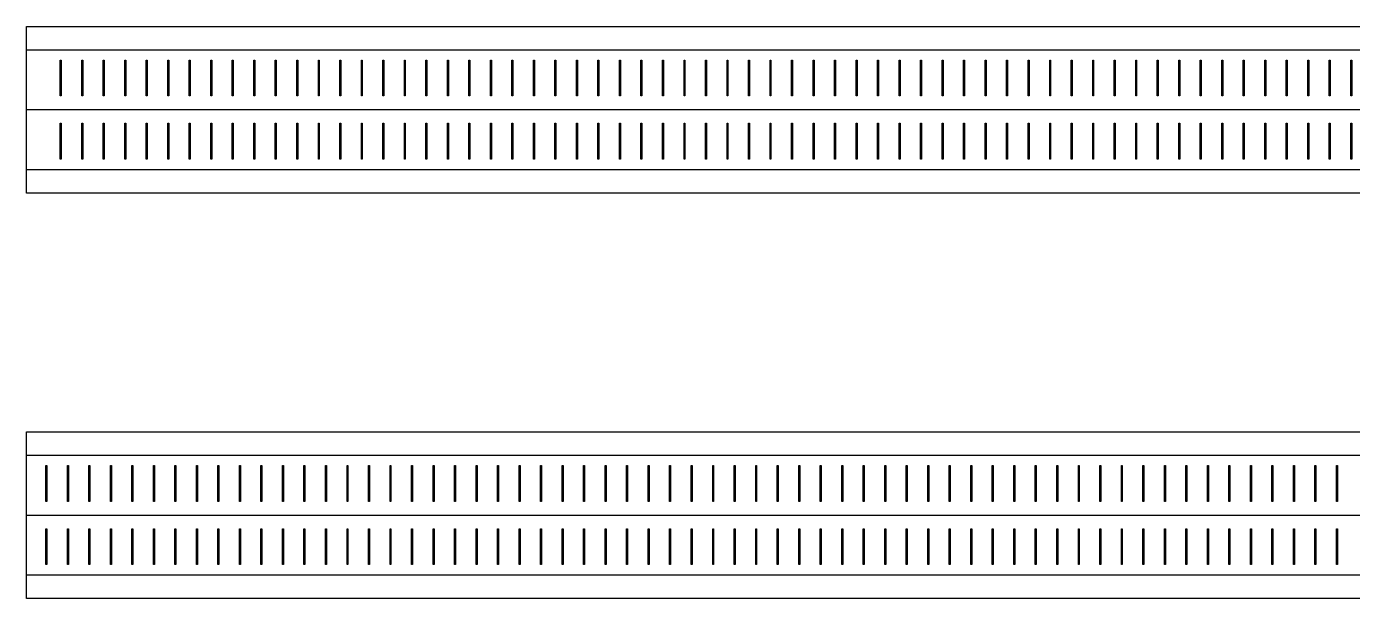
# Model space of a CAD drawing. Header units: millimetres. Extents: x 3 to 2190, y -6317 to 0.
# Drawn here: x 1040 to 1595, y -709 to -469 of the extents above; entities that cross this region are included whole.
import ezdxf

# ---------------------------------------------------------------- set-up
doc = ezdxf.new("R2010")
doc.units = ezdxf.units.MM
for name, color, linetype in [('IV_BEND_DOWN', 1, 'Continuous'), ('IV_INTERIOR_PROFILES', 7, 'Continuous'), ('IV_OUTER_PROFILE', 7, 'Continuous')]:
    doc.layers.add(name, color=color, linetype=linetype)

msp = doc.modelspace()

# ---------------------------------------------------------------- linework, layer by layer
at = {"layer": 'IV_BEND_DOWN'}
for p, q in [((1040, -479.14), (1970, -479.14)), ((1040, -504.21), (1970, -504.21)), ((1040, -529.28), (1970, -529.28)), ((1040, -648.85), (1820, -648.85)), ((1040, -673.92), (1820, -673.92)), ((1040, -698.98), (1820, -698.98))]:
    msp.add_line(p, q, dxfattribs=at)
at = {"layer": 'IV_INTERIOR_PROFILES'}
for p, q in [((1054.1, -483.5), (1054.5, -483.5)), ((1054.1, -498.5), (1054.1, -483.5)), ((1054.5, -483.5), (1054.5, -498.5)), ((1063.1, -483.5), (1063.5, -483.5)), ((1063.1, -498.5), (1063.1, -483.5)), ((1063.5, -483.5), (1063.5, -498.5)), ((1072.1, -483.5), (1072.5, -483.5)), ((1072.1, -498.5), (1072.1, -483.5)), ((1072.5, -483.5), (1072.5, -498.5)), ((1081.1, -483.5), (1081.5, -483.5)), ((1081.1, -498.5), (1081.1, -483.5)), ((1081.5, -483.5), (1081.5, -498.5)), ((1090.1, -483.5), (1090.5, -483.5)), ((1090.1, -498.5), (1090.1, -483.5)), ((1090.5, -483.5), (1090.5, -498.5)), ((1099.1, -483.5), (1099.5, -483.5)), ((1099.1, -498.5), (1099.1, -483.5)), ((1099.5, -483.5), (1099.5, -498.5)), ((1108.1, -483.5), (1108.5, -483.5)), ((1108.1, -498.5), (1108.1, -483.5)), ((1108.5, -483.5), (1108.5, -498.5)), ((1117.1, -483.5), (1117.5, -483.5)), ((1117.1, -498.5), (1117.1, -483.5)), ((1117.5, -483.5), (1117.5, -498.5)), ((1126.1, -483.5), (1126.5, -483.5)), ((1126.1, -498.5), (1126.1, -483.5)), ((1126.5, -483.5), (1126.5, -498.5)), ((1135.1, -483.5), (1135.5, -483.5)), ((1135.1, -498.5), (1135.1, -483.5)), ((1135.5, -483.5), (1135.5, -498.5)), ((1144.1, -483.5), (1144.5, -483.5)), ((1144.1, -498.5), (1144.1, -483.5)), ((1144.5, -483.5), (1144.5, -498.5)), ((1153.1, -483.5), (1153.5, -483.5)), ((1153.1, -498.5), (1153.1, -483.5)), ((1153.5, -483.5), (1153.5, -498.5)), ((1162.1, -483.5), (1162.5, -483.5)), ((1162.1, -498.5), (1162.1, -483.5)), ((1162.5, -483.5), (1162.5, -498.5)), ((1171.1, -483.5), (1171.5, -483.5)), ((1171.1, -498.5), (1171.1, -483.5)), ((1171.5, -483.5), (1171.5, -498.5)), ((1180.1, -483.5), (1180.5, -483.5)), ((1180.1, -498.5), (1180.1, -483.5)), ((1180.5, -483.5), (1180.5, -498.5)), ((1189.1, -483.5), (1189.5, -483.5)), ((1189.1, -498.5), (1189.1, -483.5)), ((1189.5, -483.5), (1189.5, -498.5)), ((1198.1, -483.5), (1198.5, -483.5)), ((1198.1, -498.5), (1198.1, -483.5)), ((1198.5, -483.5), (1198.5, -498.5)), ((1207.1, -483.5), (1207.5, -483.5)), ((1207.1, -498.5), (1207.1, -483.5)), ((1207.5, -483.5), (1207.5, -498.5)), ((1216.1, -483.5), (1216.5, -483.5)), ((1216.1, -498.5), (1216.1, -483.5)), ((1216.5, -483.5), (1216.5, -498.5)), ((1225.1, -483.5), (1225.5, -483.5)), ((1225.1, -498.5), (1225.1, -483.5)), ((1225.5, -483.5), (1225.5, -498.5)), ((1234.1, -483.5), (1234.5, -483.5)), ((1234.1, -498.5), (1234.1, -483.5)), ((1234.5, -483.5), (1234.5, -498.5)), ((1243.1, -483.5), (1243.5, -483.5)), ((1243.1, -498.5), (1243.1, -483.5)), ((1243.5, -483.5), (1243.5, -498.5)), ((1252.1, -483.5), (1252.5, -483.5)), ((1252.1, -498.5), (1252.1, -483.5)), ((1252.5, -483.5), (1252.5, -498.5)), ((1261.1, -483.5), (1261.5, -483.5)), ((1261.1, -498.5), (1261.1, -483.5)), ((1261.5, -483.5), (1261.5, -498.5)), ((1270.1, -483.5), (1270.5, -483.5)), ((1270.1, -498.5), (1270.1, -483.5)), ((1270.5, -483.5), (1270.5, -498.5)), ((1279.1, -483.5), (1279.5, -483.5)), ((1279.1, -498.5), (1279.1, -483.5)), ((1279.5, -483.5), (1279.5, -498.5)), ((1288.1, -483.5), (1288.5, -483.5)), ((1288.1, -498.5), (1288.1, -483.5)), ((1288.5, -483.5), (1288.5, -498.5)), ((1297.1, -483.5), (1297.5, -483.5)), ((1297.1, -498.5), (1297.1, -483.5)), ((1297.5, -483.5), (1297.5, -498.5)), ((1306.1, -483.5), (1306.5, -483.5)), ((1306.1, -498.5), (1306.1, -483.5)), ((1306.5, -483.5), (1306.5, -498.5)), ((1315.1, -483.5), (1315.5, -483.5)), ((1315.1, -498.5), (1315.1, -483.5)), ((1315.5, -483.5), (1315.5, -498.5)), ((1324.1, -483.5), (1324.5, -483.5)), ((1324.1, -498.5), (1324.1, -483.5)), ((1324.5, -483.5), (1324.5, -498.5)), ((1333.1, -483.5), (1333.5, -483.5)), ((1333.1, -498.5), (1333.1, -483.5)), ((1333.5, -483.5), (1333.5, -498.5)), ((1342.1, -483.5), (1342.5, -483.5)), ((1342.1, -498.5), (1342.1, -483.5)), ((1342.5, -483.5), (1342.5, -498.5)), ((1351.1, -483.5), (1351.5, -483.5)), ((1351.1, -498.5), (1351.1, -483.5)), ((1351.5, -483.5), (1351.5, -498.5)), ((1360.1, -483.5), (1360.5, -483.5)), ((1360.1, -498.5), (1360.1, -483.5)), ((1360.5, -483.5), (1360.5, -498.5)), ((1369.1, -483.5), (1369.5, -483.5)), ((1369.1, -498.5), (1369.1, -483.5)), ((1369.5, -483.5), (1369.5, -498.5)), ((1378.1, -483.5), (1378.5, -483.5)), ((1378.1, -498.5), (1378.1, -483.5)), ((1378.5, -483.5), (1378.5, -498.5)), ((1387.1, -483.5), (1387.5, -483.5)), ((1387.1, -498.5), (1387.1, -483.5)), ((1387.5, -483.5), (1387.5, -498.5)), ((1396.1, -483.5), (1396.5, -483.5)), ((1396.1, -498.5), (1396.1, -483.5)), ((1396.5, -483.5), (1396.5, -498.5)), ((1405.1, -483.5), (1405.5, -483.5)), ((1405.1, -498.5), (1405.1, -483.5)), ((1405.5, -483.5), (1405.5, -498.5)), ((1414.1, -483.5), (1414.5, -483.5)), ((1414.1, -498.5), (1414.1, -483.5)), ((1414.5, -483.5), (1414.5, -498.5)), ((1423.1, -483.5), (1423.5, -483.5)), ((1423.1, -498.5), (1423.1, -483.5)), ((1423.5, -483.5), (1423.5, -498.5)), ((1432.1, -483.5), (1432.5, -483.5)), ((1432.1, -498.5), (1432.1, -483.5)), ((1432.5, -483.5), (1432.5, -498.5)), ((1441.1, -483.5), (1441.5, -483.5)), ((1441.1, -498.5), (1441.1, -483.5)), ((1441.5, -483.5), (1441.5, -498.5)), ((1450.1, -483.5), (1450.5, -483.5)), ((1450.1, -498.5), (1450.1, -483.5)), ((1450.5, -483.5), (1450.5, -498.5)), ((1459.1, -483.5), (1459.5, -483.5)), ((1459.1, -498.5), (1459.1, -483.5)), ((1459.5, -483.5), (1459.5, -498.5)), ((1468.1, -483.5), (1468.5, -483.5)), ((1468.1, -498.5), (1468.1, -483.5)), ((1468.5, -483.5), (1468.5, -498.5)), ((1477.1, -483.5), (1477.5, -483.5)), ((1477.1, -498.5), (1477.1, -483.5)), ((1477.5, -483.5), (1477.5, -498.5)), ((1486.1, -483.5), (1486.5, -483.5)), ((1486.1, -498.5), (1486.1, -483.5)), ((1486.5, -483.5), (1486.5, -498.5)), ((1495.1, -483.5), (1495.5, -483.5)), ((1495.1, -498.5), (1495.1, -483.5)), ((1495.5, -483.5), (1495.5, -498.5)), ((1504.1, -483.5), (1504.5, -483.5)), ((1504.1, -498.5), (1504.1, -483.5)), ((1504.5, -483.5), (1504.5, -498.5)), ((1513.1, -483.5), (1513.5, -483.5)), ((1513.1, -498.5), (1513.1, -483.5)), ((1513.5, -483.5), (1513.5, -498.5)), ((1522.1, -483.5), (1522.5, -483.5)), ((1522.1, -498.5), (1522.1, -483.5)), ((1522.5, -483.5), (1522.5, -498.5)), ((1531.1, -483.5), (1531.5, -483.5)), ((1531.1, -498.5), (1531.1, -483.5)), ((1531.5, -483.5), (1531.5, -498.5)), ((1540.1, -483.5), (1540.5, -483.5)), ((1540.1, -498.5), (1540.1, -483.5)), ((1540.5, -483.5), (1540.5, -498.5)), ((1549.1, -483.5), (1549.5, -483.5)), ((1549.1, -498.5), (1549.1, -483.5)), ((1549.5, -483.5), (1549.5, -498.5)), ((1558.1, -483.5), (1558.5, -483.5)), ((1558.1, -498.5), (1558.1, -483.5)), ((1558.5, -483.5), (1558.5, -498.5)), ((1567.1, -483.5), (1567.5, -483.5)), ((1567.1, -498.5), (1567.1, -483.5)), ((1567.5, -483.5), (1567.5, -498.5)), ((1576.1, -483.5), (1576.5, -483.5)), ((1576.1, -498.5), (1576.1, -483.5)), ((1576.5, -483.5), (1576.5, -498.5)), ((1585.1, -483.5), (1585.5, -483.5)), ((1585.1, -498.5), (1585.1, -483.5)), ((1585.5, -483.5), (1585.5, -498.5)), ((1594.1, -483.5), (1594.5, -483.5)), ((1594.1, -498.5), (1594.1, -483.5)), ((1594.5, -483.5), (1594.5, -498.5)), ((1054.5, -498.5), (1054.1, -498.5)), ((1063.5, -498.5), (1063.1, -498.5)), ((1072.5, -498.5), (1072.1, -498.5)), ((1081.5, -498.5), (1081.1, -498.5)), ((1090.5, -498.5), (1090.1, -498.5)), ((1099.5, -498.5), (1099.1, -498.5)), ((1108.5, -498.5), (1108.1, -498.5)), ((1117.5, -498.5), (1117.1, -498.5)), ((1126.5, -498.5), (1126.1, -498.5)), ((1135.5, -498.5), (1135.1, -498.5)), ((1144.5, -498.5), (1144.1, -498.5)), ((1153.5, -498.5), (1153.1, -498.5)), ((1162.5, -498.5), (1162.1, -498.5)), ((1171.5, -498.5), (1171.1, -498.5)), ((1180.5, -498.5), (1180.1, -498.5)), ((1189.5, -498.5), (1189.1, -498.5)), ((1198.5, -498.5), (1198.1, -498.5)), ((1207.5, -498.5), (1207.1, -498.5)), ((1216.5, -498.5), (1216.1, -498.5)), ((1225.5, -498.5), (1225.1, -498.5)), ((1234.5, -498.5), (1234.1, -498.5)), ((1243.5, -498.5), (1243.1, -498.5)), ((1252.5, -498.5), (1252.1, -498.5)), ((1261.5, -498.5), (1261.1, -498.5)), ((1270.5, -498.5), (1270.1, -498.5)), ((1279.5, -498.5), (1279.1, -498.5)), ((1288.5, -498.5), (1288.1, -498.5)), ((1297.5, -498.5), (1297.1, -498.5)), ((1306.5, -498.5), (1306.1, -498.5)), ((1315.5, -498.5), (1315.1, -498.5)), ((1324.5, -498.5), (1324.1, -498.5)), ((1333.5, -498.5), (1333.1, -498.5)), ((1342.5, -498.5), (1342.1, -498.5)), ((1351.5, -498.5), (1351.1, -498.5)), ((1360.5, -498.5), (1360.1, -498.5)), ((1369.5, -498.5), (1369.1, -498.5)), ((1378.5, -498.5), (1378.1, -498.5)), ((1387.5, -498.5), (1387.1, -498.5)), ((1396.5, -498.5), (1396.1, -498.5)), ((1405.5, -498.5), (1405.1, -498.5)), ((1414.5, -498.5), (1414.1, -498.5)), ((1423.5, -498.5), (1423.1, -498.5)), ((1432.5, -498.5), (1432.1, -498.5)), ((1441.5, -498.5), (1441.1, -498.5)), ((1450.5, -498.5), (1450.1, -498.5)), ((1459.5, -498.5), (1459.1, -498.5)), ((1468.5, -498.5), (1468.1, -498.5)), ((1477.5, -498.5), (1477.1, -498.5)), ((1486.5, -498.5), (1486.1, -498.5)), ((1495.5, -498.5), (1495.1, -498.5)), ((1504.5, -498.5), (1504.1, -498.5)), ((1513.5, -498.5), (1513.1, -498.5)), ((1522.5, -498.5), (1522.1, -498.5)), ((1531.5, -498.5), (1531.1, -498.5)), ((1540.5, -498.5), (1540.1, -498.5)), ((1549.5, -498.5), (1549.1, -498.5)), ((1558.5, -498.5), (1558.1, -498.5)), ((1567.5, -498.5), (1567.1, -498.5)), ((1576.5, -498.5), (1576.1, -498.5)), ((1585.5, -498.5), (1585.1, -498.5)), ((1594.5, -498.5), (1594.1, -498.5)), ((1054.1, -509.92), (1054.5, -509.92)), ((1054.1, -524.92), (1054.1, -509.92)), ((1054.5, -509.92), (1054.5, -524.92)), ((1063.1, -509.92), (1063.5, -509.92)), ((1063.1, -524.92), (1063.1, -509.92)), ((1063.5, -509.92), (1063.5, -524.92)), ((1072.1, -509.92), (1072.5, -509.92)), ((1072.1, -524.92), (1072.1, -509.92)), ((1072.5, -509.92), (1072.5, -524.92)), ((1081.1, -509.92), (1081.5, -509.92)), ((1081.1, -524.92), (1081.1, -509.92)), ((1081.5, -509.92), (1081.5, -524.92)), ((1090.1, -509.92), (1090.5, -509.92)), ((1090.1, -524.92), (1090.1, -509.92)), ((1090.5, -509.92), (1090.5, -524.92)), ((1099.1, -509.92), (1099.5, -509.92)), ((1099.1, -524.92), (1099.1, -509.92)), ((1099.5, -509.92), (1099.5, -524.92)), ((1108.1, -509.92), (1108.5, -509.92)), ((1108.1, -524.92), (1108.1, -509.92)), ((1108.5, -509.92), (1108.5, -524.92)), ((1117.1, -509.92), (1117.5, -509.92)), ((1117.1, -524.92), (1117.1, -509.92)), ((1117.5, -509.92), (1117.5, -524.92)), ((1126.1, -509.92), (1126.5, -509.92)), ((1126.1, -524.92), (1126.1, -509.92)), ((1126.5, -509.92), (1126.5, -524.92)), ((1135.1, -509.92), (1135.5, -509.92)), ((1135.1, -524.92), (1135.1, -509.92)), ((1135.5, -509.92), (1135.5, -524.92)), ((1144.1, -509.92), (1144.5, -509.92)), ((1144.1, -524.92), (1144.1, -509.92)), ((1144.5, -509.92), (1144.5, -524.92)), ((1153.1, -509.92), (1153.5, -509.92)), ((1153.1, -524.92), (1153.1, -509.92)), ((1153.5, -509.92), (1153.5, -524.92)), ((1162.1, -509.92), (1162.5, -509.92)), ((1162.1, -524.92), (1162.1, -509.92)), ((1162.5, -509.92), (1162.5, -524.92)), ((1171.1, -509.92), (1171.5, -509.92)), ((1171.1, -524.92), (1171.1, -509.92)), ((1171.5, -509.92), (1171.5, -524.92)), ((1180.1, -509.92), (1180.5, -509.92)), ((1180.1, -524.92), (1180.1, -509.92)), ((1180.5, -509.92), (1180.5, -524.92)), ((1189.1, -509.92), (1189.5, -509.92)), ((1189.1, -524.92), (1189.1, -509.92)), ((1189.5, -509.92), (1189.5, -524.92)), ((1198.1, -509.92), (1198.5, -509.92)), ((1198.1, -524.92), (1198.1, -509.92)), ((1198.5, -509.92), (1198.5, -524.92)), ((1207.1, -509.92), (1207.5, -509.92)), ((1207.1, -524.92), (1207.1, -509.92)), ((1207.5, -509.92), (1207.5, -524.92)), ((1216.1, -509.92), (1216.5, -509.92)), ((1216.1, -524.92), (1216.1, -509.92)), ((1216.5, -509.92), (1216.5, -524.92)), ((1225.1, -509.92), (1225.5, -509.92)), ((1225.1, -524.92), (1225.1, -509.92)), ((1225.5, -509.92), (1225.5, -524.92)), ((1234.1, -509.92), (1234.5, -509.92)), ((1234.1, -524.92), (1234.1, -509.92)), ((1234.5, -509.92), (1234.5, -524.92)), ((1243.1, -509.92), (1243.5, -509.92)), ((1243.1, -524.92), (1243.1, -509.92)), ((1243.5, -509.92), (1243.5, -524.92)), ((1252.1, -509.92), (1252.5, -509.92)), ((1252.1, -524.92), (1252.1, -509.92)), ((1252.5, -509.92), (1252.5, -524.92)), ((1261.1, -509.92), (1261.5, -509.92)), ((1261.1, -524.92), (1261.1, -509.92)), ((1261.5, -509.92), (1261.5, -524.92)), ((1270.1, -509.92), (1270.5, -509.92)), ((1270.1, -524.92), (1270.1, -509.92)), ((1270.5, -509.92), (1270.5, -524.92)), ((1279.1, -509.92), (1279.5, -509.92)), ((1279.1, -524.92), (1279.1, -509.92)), ((1279.5, -509.92), (1279.5, -524.92)), ((1288.1, -509.92), (1288.5, -509.92)), ((1288.1, -524.92), (1288.1, -509.92)), ((1288.5, -509.92), (1288.5, -524.92)), ((1297.1, -509.92), (1297.5, -509.92)), ((1297.1, -524.92), (1297.1, -509.92)), ((1297.5, -509.92), (1297.5, -524.92)), ((1306.1, -509.92), (1306.5, -509.92)), ((1306.1, -524.92), (1306.1, -509.92)), ((1306.5, -509.92), (1306.5, -524.92)), ((1315.1, -509.92), (1315.5, -509.92)), ((1315.1, -524.92), (1315.1, -509.92)), ((1315.5, -509.92), (1315.5, -524.92)), ((1324.1, -509.92), (1324.5, -509.92)), ((1324.1, -524.92), (1324.1, -509.92)), ((1324.5, -509.92), (1324.5, -524.92)), ((1333.1, -509.92), (1333.5, -509.92)), ((1333.1, -524.92), (1333.1, -509.92)), ((1333.5, -509.92), (1333.5, -524.92)), ((1342.1, -509.92), (1342.5, -509.92)), ((1342.1, -524.92), (1342.1, -509.92)), ((1342.5, -509.92), (1342.5, -524.92)), ((1351.1, -509.92), (1351.5, -509.92)), ((1351.1, -524.92), (1351.1, -509.92)), ((1351.5, -509.92), (1351.5, -524.92)), ((1360.1, -509.92), (1360.5, -509.92)), ((1360.1, -524.92), (1360.1, -509.92)), ((1360.5, -509.92), (1360.5, -524.92)), ((1369.1, -509.92), (1369.5, -509.92)), ((1369.1, -524.92), (1369.1, -509.92)), ((1369.5, -509.92), (1369.5, -524.92)), ((1378.1, -509.92), (1378.5, -509.92)), ((1378.1, -524.92), (1378.1, -509.92)), ((1378.5, -509.92), (1378.5, -524.92)), ((1387.1, -509.92), (1387.5, -509.92)), ((1387.1, -524.92), (1387.1, -509.92)), ((1387.5, -509.92), (1387.5, -524.92)), ((1396.1, -509.92), (1396.5, -509.92)), ((1396.1, -524.92), (1396.1, -509.92)), ((1396.5, -509.92), (1396.5, -524.92)), ((1405.1, -509.92), (1405.5, -509.92)), ((1405.1, -524.92), (1405.1, -509.92)), ((1405.5, -509.92), (1405.5, -524.92)), ((1414.1, -509.92), (1414.5, -509.92)), ((1414.1, -524.92), (1414.1, -509.92)), ((1414.5, -509.92), (1414.5, -524.92)), ((1423.1, -509.92), (1423.5, -509.92)), ((1423.1, -524.92), (1423.1, -509.92)), ((1423.5, -509.92), (1423.5, -524.92)), ((1432.1, -509.92), (1432.5, -509.92)), ((1432.1, -524.92), (1432.1, -509.92)), ((1432.5, -509.92), (1432.5, -524.92)), ((1441.1, -509.92), (1441.5, -509.92)), ((1441.1, -524.92), (1441.1, -509.92)), ((1441.5, -509.92), (1441.5, -524.92)), ((1450.1, -509.92), (1450.5, -509.92)), ((1450.1, -524.92), (1450.1, -509.92)), ((1450.5, -509.92), (1450.5, -524.92)), ((1459.1, -509.92), (1459.5, -509.92)), ((1459.1, -524.92), (1459.1, -509.92)), ((1459.5, -509.92), (1459.5, -524.92)), ((1468.1, -509.92), (1468.5, -509.92)), ((1468.1, -524.92), (1468.1, -509.92)), ((1468.5, -509.92), (1468.5, -524.92)), ((1477.1, -509.92), (1477.5, -509.92)), ((1477.1, -524.92), (1477.1, -509.92)), ((1477.5, -509.92), (1477.5, -524.92)), ((1486.1, -509.92), (1486.5, -509.92)), ((1486.1, -524.92), (1486.1, -509.92)), ((1486.5, -509.92), (1486.5, -524.92)), ((1495.1, -509.92), (1495.5, -509.92)), ((1495.1, -524.92), (1495.1, -509.92)), ((1495.5, -509.92), (1495.5, -524.92)), ((1504.1, -509.92), (1504.5, -509.92)), ((1504.1, -524.92), (1504.1, -509.92)), ((1504.5, -509.92), (1504.5, -524.92)), ((1513.1, -509.92), (1513.5, -509.92)), ((1513.1, -524.92), (1513.1, -509.92)), ((1513.5, -509.92), (1513.5, -524.92)), ((1522.1, -509.92), (1522.5, -509.92)), ((1522.1, -524.92), (1522.1, -509.92)), ((1522.5, -509.92), (1522.5, -524.92)), ((1531.1, -509.92), (1531.5, -509.92)), ((1531.1, -524.92), (1531.1, -509.92)), ((1531.5, -509.92), (1531.5, -524.92)), ((1540.1, -509.92), (1540.5, -509.92)), ((1540.1, -524.92), (1540.1, -509.92)), ((1540.5, -509.92), (1540.5, -524.92)), ((1549.1, -509.92), (1549.5, -509.92)), ((1549.1, -524.92), (1549.1, -509.92)), ((1549.5, -509.92), (1549.5, -524.92)), ((1558.1, -509.92), (1558.5, -509.92)), ((1558.1, -524.92), (1558.1, -509.92)), ((1558.5, -509.92), (1558.5, -524.92)), ((1567.1, -509.92), (1567.5, -509.92)), ((1567.1, -524.92), (1567.1, -509.92)), ((1567.5, -509.92), (1567.5, -524.92)), ((1576.1, -509.92), (1576.5, -509.92)), ((1576.1, -524.92), (1576.1, -509.92)), ((1576.5, -509.92), (1576.5, -524.92)), ((1585.1, -509.92), (1585.5, -509.92)), ((1585.1, -524.92), (1585.1, -509.92)), ((1585.5, -509.92), (1585.5, -524.92)), ((1594.1, -509.92), (1594.5, -509.92)), ((1594.1, -524.92), (1594.1, -509.92)), ((1594.5, -509.92), (1594.5, -524.92)), ((1054.5, -524.92), (1054.1, -524.92)), ((1063.5, -524.92), (1063.1, -524.92)), ((1072.5, -524.92), (1072.1, -524.92)), ((1081.5, -524.92), (1081.1, -524.92)), ((1090.5, -524.92), (1090.1, -524.92)), ((1099.5, -524.92), (1099.1, -524.92)), ((1108.5, -524.92), (1108.1, -524.92)), ((1117.5, -524.92), (1117.1, -524.92)), ((1126.5, -524.92), (1126.1, -524.92)), ((1135.5, -524.92), (1135.1, -524.92)), ((1144.5, -524.92), (1144.1, -524.92)), ((1153.5, -524.92), (1153.1, -524.92)), ((1162.5, -524.92), (1162.1, -524.92)), ((1171.5, -524.92), (1171.1, -524.92)), ((1180.5, -524.92), (1180.1, -524.92)), ((1189.5, -524.92), (1189.1, -524.92)), ((1198.5, -524.92), (1198.1, -524.92)), ((1207.5, -524.92), (1207.1, -524.92)), ((1216.5, -524.92), (1216.1, -524.92)), ((1225.5, -524.92), (1225.1, -524.92)), ((1234.5, -524.92), (1234.1, -524.92)), ((1243.5, -524.92), (1243.1, -524.92)), ((1252.5, -524.92), (1252.1, -524.92)), ((1261.5, -524.92), (1261.1, -524.92)), ((1270.5, -524.92), (1270.1, -524.92)), ((1279.5, -524.92), (1279.1, -524.92)), ((1288.5, -524.92), (1288.1, -524.92)), ((1297.5, -524.92), (1297.1, -524.92)), ((1306.5, -524.92), (1306.1, -524.92)), ((1315.5, -524.92), (1315.1, -524.92)), ((1324.5, -524.92), (1324.1, -524.92)), ((1333.5, -524.92), (1333.1, -524.92)), ((1342.5, -524.92), (1342.1, -524.92)), ((1351.5, -524.92), (1351.1, -524.92)), ((1360.5, -524.92), (1360.1, -524.92)), ((1369.5, -524.92), (1369.1, -524.92)), ((1378.5, -524.92), (1378.1, -524.92)), ((1387.5, -524.92), (1387.1, -524.92)), ((1396.5, -524.92), (1396.1, -524.92)), ((1405.5, -524.92), (1405.1, -524.92)), ((1414.5, -524.92), (1414.1, -524.92)), ((1423.5, -524.92), (1423.1, -524.92)), ((1432.5, -524.92), (1432.1, -524.92)), ((1441.5, -524.92), (1441.1, -524.92)), ((1450.5, -524.92), (1450.1, -524.92)), ((1459.5, -524.92), (1459.1, -524.92)), ((1468.5, -524.92), (1468.1, -524.92)), ((1477.5, -524.92), (1477.1, -524.92)), ((1486.5, -524.92), (1486.1, -524.92)), ((1495.5, -524.92), (1495.1, -524.92)), ((1504.5, -524.92), (1504.1, -524.92)), ((1513.5, -524.92), (1513.1, -524.92)), ((1522.5, -524.92), (1522.1, -524.92)), ((1531.5, -524.92), (1531.1, -524.92)), ((1540.5, -524.92), (1540.1, -524.92)), ((1549.5, -524.92), (1549.1, -524.92)), ((1558.5, -524.92), (1558.1, -524.92)), ((1567.5, -524.92), (1567.1, -524.92)), ((1576.5, -524.92), (1576.1, -524.92)), ((1585.5, -524.92), (1585.1, -524.92)), ((1594.5, -524.92), (1594.1, -524.92)), ((1048.1, -653.2), (1048.5, -653.2)), ((1048.1, -668.2), (1048.1, -653.2)), ((1048.5, -653.2), (1048.5, -668.2)), ((1057.1, -653.2), (1057.5, -653.2)), ((1057.1, -668.2), (1057.1, -653.2)), ((1057.5, -653.2), (1057.5, -668.2)), ((1066.1, -653.2), (1066.5, -653.2)), ((1066.1, -668.2), (1066.1, -653.2)), ((1066.5, -653.2), (1066.5, -668.2)), ((1075.1, -653.2), (1075.5, -653.2)), ((1075.1, -668.2), (1075.1, -653.2)), ((1075.5, -653.2), (1075.5, -668.2)), ((1084.1, -653.2), (1084.5, -653.2)), ((1084.1, -668.2), (1084.1, -653.2)), ((1084.5, -653.2), (1084.5, -668.2)), ((1093.1, -653.2), (1093.5, -653.2)), ((1093.1, -668.2), (1093.1, -653.2)), ((1093.5, -653.2), (1093.5, -668.2)), ((1102.1, -653.2), (1102.5, -653.2)), ((1102.1, -668.2), (1102.1, -653.2)), ((1102.5, -653.2), (1102.5, -668.2)), ((1111.1, -653.2), (1111.5, -653.2)), ((1111.1, -668.2), (1111.1, -653.2)), ((1111.5, -653.2), (1111.5, -668.2)), ((1120.1, -653.2), (1120.5, -653.2)), ((1120.1, -668.2), (1120.1, -653.2)), ((1120.5, -653.2), (1120.5, -668.2)), ((1129.1, -653.2), (1129.5, -653.2)), ((1129.1, -668.2), (1129.1, -653.2)), ((1129.5, -653.2), (1129.5, -668.2)), ((1138.1, -653.2), (1138.5, -653.2)), ((1138.1, -668.2), (1138.1, -653.2)), ((1138.5, -653.2), (1138.5, -668.2)), ((1147.1, -653.2), (1147.5, -653.2)), ((1147.1, -668.2), (1147.1, -653.2)), ((1147.5, -653.2), (1147.5, -668.2)), ((1156.1, -653.2), (1156.5, -653.2)), ((1156.1, -668.2), (1156.1, -653.2)), ((1156.5, -653.2), (1156.5, -668.2)), ((1165.1, -653.2), (1165.5, -653.2)), ((1165.1, -668.2), (1165.1, -653.2)), ((1165.5, -653.2), (1165.5, -668.2)), ((1174.1, -653.2), (1174.5, -653.2)), ((1174.1, -668.2), (1174.1, -653.2)), ((1174.5, -653.2), (1174.5, -668.2)), ((1183.1, -653.2), (1183.5, -653.2)), ((1183.1, -668.2), (1183.1, -653.2)), ((1183.5, -653.2), (1183.5, -668.2)), ((1192.1, -653.2), (1192.5, -653.2)), ((1192.1, -668.2), (1192.1, -653.2)), ((1192.5, -653.2), (1192.5, -668.2)), ((1201.1, -653.2), (1201.5, -653.2)), ((1201.1, -668.2), (1201.1, -653.2)), ((1201.5, -653.2), (1201.5, -668.2)), ((1210.1, -653.2), (1210.5, -653.2)), ((1210.1, -668.2), (1210.1, -653.2)), ((1210.5, -653.2), (1210.5, -668.2)), ((1219.1, -653.2), (1219.5, -653.2)), ((1219.1, -668.2), (1219.1, -653.2)), ((1219.5, -653.2), (1219.5, -668.2)), ((1228.1, -653.2), (1228.5, -653.2)), ((1228.1, -668.2), (1228.1, -653.2)), ((1228.5, -653.2), (1228.5, -668.2)), ((1237.1, -653.2), (1237.5, -653.2)), ((1237.1, -668.2), (1237.1, -653.2)), ((1237.5, -653.2), (1237.5, -668.2)), ((1246.1, -653.2), (1246.5, -653.2)), ((1246.1, -668.2), (1246.1, -653.2)), ((1246.5, -653.2), (1246.5, -668.2)), ((1255.1, -653.2), (1255.5, -653.2)), ((1255.1, -668.2), (1255.1, -653.2)), ((1255.5, -653.2), (1255.5, -668.2)), ((1264.1, -653.2), (1264.5, -653.2)), ((1264.1, -668.2), (1264.1, -653.2)), ((1264.5, -653.2), (1264.5, -668.2)), ((1273.1, -653.2), (1273.5, -653.2)), ((1273.1, -668.2), (1273.1, -653.2)), ((1273.5, -653.2), (1273.5, -668.2)), ((1282.1, -653.2), (1282.5, -653.2)), ((1282.1, -668.2), (1282.1, -653.2)), ((1282.5, -653.2), (1282.5, -668.2)), ((1291.1, -653.2), (1291.5, -653.2)), ((1291.1, -668.2), (1291.1, -653.2)), ((1291.5, -653.2), (1291.5, -668.2)), ((1300.1, -653.2), (1300.5, -653.2)), ((1300.1, -668.2), (1300.1, -653.2)), ((1300.5, -653.2), (1300.5, -668.2)), ((1309.1, -653.2), (1309.5, -653.2)), ((1309.1, -668.2), (1309.1, -653.2)), ((1309.5, -653.2), (1309.5, -668.2)), ((1318.1, -653.2), (1318.5, -653.2)), ((1318.1, -668.2), (1318.1, -653.2)), ((1318.5, -653.2), (1318.5, -668.2)), ((1327.1, -653.2), (1327.5, -653.2)), ((1327.1, -668.2), (1327.1, -653.2)), ((1327.5, -653.2), (1327.5, -668.2)), ((1336.1, -653.2), (1336.5, -653.2)), ((1336.1, -668.2), (1336.1, -653.2)), ((1336.5, -653.2), (1336.5, -668.2)), ((1345.1, -653.2), (1345.5, -653.2)), ((1345.1, -668.2), (1345.1, -653.2)), ((1345.5, -653.2), (1345.5, -668.2)), ((1354.1, -653.2), (1354.5, -653.2)), ((1354.1, -668.2), (1354.1, -653.2)), ((1354.5, -653.2), (1354.5, -668.2)), ((1363.1, -653.2), (1363.5, -653.2)), ((1363.1, -668.2), (1363.1, -653.2)), ((1363.5, -653.2), (1363.5, -668.2)), ((1372.1, -653.2), (1372.5, -653.2)), ((1372.1, -668.2), (1372.1, -653.2)), ((1372.5, -653.2), (1372.5, -668.2)), ((1381.1, -653.2), (1381.5, -653.2)), ((1381.1, -668.2), (1381.1, -653.2)), ((1381.5, -653.2), (1381.5, -668.2)), ((1390.1, -653.2), (1390.5, -653.2)), ((1390.1, -668.2), (1390.1, -653.2)), ((1390.5, -653.2), (1390.5, -668.2)), ((1399.1, -653.2), (1399.5, -653.2)), ((1399.1, -668.2), (1399.1, -653.2)), ((1399.5, -653.2), (1399.5, -668.2)), ((1408.1, -653.2), (1408.5, -653.2)), ((1408.1, -668.2), (1408.1, -653.2)), ((1408.5, -653.2), (1408.5, -668.2)), ((1417.1, -653.2), (1417.5, -653.2)), ((1417.1, -668.2), (1417.1, -653.2)), ((1417.5, -653.2), (1417.5, -668.2)), ((1426.1, -653.2), (1426.5, -653.2)), ((1426.1, -668.2), (1426.1, -653.2)), ((1426.5, -653.2), (1426.5, -668.2)), ((1435.1, -653.2), (1435.5, -653.2)), ((1435.1, -668.2), (1435.1, -653.2)), ((1435.5, -653.2), (1435.5, -668.2)), ((1444.1, -653.2), (1444.5, -653.2)), ((1444.1, -668.2), (1444.1, -653.2)), ((1444.5, -653.2), (1444.5, -668.2)), ((1453.1, -653.2), (1453.5, -653.2)), ((1453.1, -668.2), (1453.1, -653.2)), ((1453.5, -653.2), (1453.5, -668.2)), ((1462.1, -653.2), (1462.5, -653.2)), ((1462.1, -668.2), (1462.1, -653.2)), ((1462.5, -653.2), (1462.5, -668.2)), ((1471.1, -653.2), (1471.5, -653.2)), ((1471.1, -668.2), (1471.1, -653.2)), ((1471.5, -653.2), (1471.5, -668.2)), ((1480.1, -653.2), (1480.5, -653.2)), ((1480.1, -668.2), (1480.1, -653.2)), ((1480.5, -653.2), (1480.5, -668.2)), ((1489.1, -653.2), (1489.5, -653.2)), ((1489.1, -668.2), (1489.1, -653.2)), ((1489.5, -653.2), (1489.5, -668.2)), ((1498.1, -653.2), (1498.5, -653.2)), ((1498.1, -668.2), (1498.1, -653.2)), ((1498.5, -653.2), (1498.5, -668.2)), ((1507.1, -653.2), (1507.5, -653.2)), ((1507.1, -668.2), (1507.1, -653.2)), ((1507.5, -653.2), (1507.5, -668.2)), ((1516.1, -653.2), (1516.5, -653.2)), ((1516.1, -668.2), (1516.1, -653.2)), ((1516.5, -653.2), (1516.5, -668.2)), ((1525.1, -653.2), (1525.5, -653.2)), ((1525.1, -668.2), (1525.1, -653.2)), ((1525.5, -653.2), (1525.5, -668.2)), ((1534.1, -653.2), (1534.5, -653.2)), ((1534.1, -668.2), (1534.1, -653.2)), ((1534.5, -653.2), (1534.5, -668.2)), ((1543.1, -653.2), (1543.5, -653.2)), ((1543.1, -668.2), (1543.1, -653.2)), ((1543.5, -653.2), (1543.5, -668.2)), ((1552.1, -653.2), (1552.5, -653.2)), ((1552.1, -668.2), (1552.1, -653.2)), ((1552.5, -653.2), (1552.5, -668.2)), ((1561.1, -653.2), (1561.5, -653.2)), ((1561.1, -668.2), (1561.1, -653.2)), ((1561.5, -653.2), (1561.5, -668.2)), ((1570.1, -653.2), (1570.5, -653.2)), ((1570.1, -668.2), (1570.1, -653.2)), ((1570.5, -653.2), (1570.5, -668.2)), ((1579.1, -653.2), (1579.5, -653.2)), ((1579.1, -668.2), (1579.1, -653.2)), ((1579.5, -653.2), (1579.5, -668.2)), ((1588.1, -653.2), (1588.5, -653.2)), ((1588.1, -668.2), (1588.1, -653.2)), ((1588.5, -653.2), (1588.5, -668.2)), ((1048.5, -668.2), (1048.1, -668.2)), ((1057.5, -668.2), (1057.1, -668.2)), ((1066.5, -668.2), (1066.1, -668.2)), ((1075.5, -668.2), (1075.1, -668.2)), ((1084.5, -668.2), (1084.1, -668.2)), ((1093.5, -668.2), (1093.1, -668.2)), ((1102.5, -668.2), (1102.1, -668.2)), ((1111.5, -668.2), (1111.1, -668.2)), ((1120.5, -668.2), (1120.1, -668.2)), ((1129.5, -668.2), (1129.1, -668.2)), ((1138.5, -668.2), (1138.1, -668.2)), ((1147.5, -668.2), (1147.1, -668.2)), ((1156.5, -668.2), (1156.1, -668.2)), ((1165.5, -668.2), (1165.1, -668.2)), ((1174.5, -668.2), (1174.1, -668.2)), ((1183.5, -668.2), (1183.1, -668.2)), ((1192.5, -668.2), (1192.1, -668.2)), ((1201.5, -668.2), (1201.1, -668.2)), ((1210.5, -668.2), (1210.1, -668.2)), ((1219.5, -668.2), (1219.1, -668.2)), ((1228.5, -668.2), (1228.1, -668.2)), ((1237.5, -668.2), (1237.1, -668.2)), ((1246.5, -668.2), (1246.1, -668.2)), ((1255.5, -668.2), (1255.1, -668.2)), ((1264.5, -668.2), (1264.1, -668.2)), ((1273.5, -668.2), (1273.1, -668.2)), ((1282.5, -668.2), (1282.1, -668.2)), ((1291.5, -668.2), (1291.1, -668.2)), ((1300.5, -668.2), (1300.1, -668.2)), ((1309.5, -668.2), (1309.1, -668.2)), ((1318.5, -668.2), (1318.1, -668.2)), ((1327.5, -668.2), (1327.1, -668.2)), ((1336.5, -668.2), (1336.1, -668.2)), ((1345.5, -668.2), (1345.1, -668.2)), ((1354.5, -668.2), (1354.1, -668.2)), ((1363.5, -668.2), (1363.1, -668.2)), ((1372.5, -668.2), (1372.1, -668.2)), ((1381.5, -668.2), (1381.1, -668.2)), ((1390.5, -668.2), (1390.1, -668.2)), ((1399.5, -668.2), (1399.1, -668.2)), ((1408.5, -668.2), (1408.1, -668.2)), ((1417.5, -668.2), (1417.1, -668.2)), ((1426.5, -668.2), (1426.1, -668.2)), ((1435.5, -668.2), (1435.1, -668.2)), ((1444.5, -668.2), (1444.1, -668.2)), ((1453.5, -668.2), (1453.1, -668.2)), ((1462.5, -668.2), (1462.1, -668.2)), ((1471.5, -668.2), (1471.1, -668.2)), ((1480.5, -668.2), (1480.1, -668.2)), ((1489.5, -668.2), (1489.1, -668.2)), ((1498.5, -668.2), (1498.1, -668.2)), ((1507.5, -668.2), (1507.1, -668.2)), ((1516.5, -668.2), (1516.1, -668.2)), ((1525.5, -668.2), (1525.1, -668.2)), ((1534.5, -668.2), (1534.1, -668.2)), ((1543.5, -668.2), (1543.1, -668.2)), ((1552.5, -668.2), (1552.1, -668.2)), ((1561.5, -668.2), (1561.1, -668.2)), ((1570.5, -668.2), (1570.1, -668.2)), ((1579.5, -668.2), (1579.1, -668.2)), ((1588.5, -668.2), (1588.1, -668.2)), ((1048.1, -679.63), (1048.5, -679.63)), ((1048.1, -694.63), (1048.1, -679.63)), ((1048.5, -679.63), (1048.5, -694.63)), ((1057.1, -679.63), (1057.5, -679.63)), ((1057.1, -694.63), (1057.1, -679.63)), ((1057.5, -679.63), (1057.5, -694.63)), ((1066.1, -679.63), (1066.5, -679.63)), ((1066.1, -694.63), (1066.1, -679.63)), ((1066.5, -679.63), (1066.5, -694.63)), ((1075.1, -679.63), (1075.5, -679.63)), ((1075.1, -694.63), (1075.1, -679.63)), ((1075.5, -679.63), (1075.5, -694.63)), ((1084.1, -679.63), (1084.5, -679.63)), ((1084.1, -694.63), (1084.1, -679.63)), ((1084.5, -679.63), (1084.5, -694.63)), ((1093.1, -679.63), (1093.5, -679.63)), ((1093.1, -694.63), (1093.1, -679.63)), ((1093.5, -679.63), (1093.5, -694.63)), ((1102.1, -679.63), (1102.5, -679.63)), ((1102.1, -694.63), (1102.1, -679.63)), ((1102.5, -679.63), (1102.5, -694.63)), ((1111.1, -679.63), (1111.5, -679.63)), ((1111.1, -694.63), (1111.1, -679.63)), ((1111.5, -679.63), (1111.5, -694.63)), ((1120.1, -679.63), (1120.5, -679.63)), ((1120.1, -694.63), (1120.1, -679.63)), ((1120.5, -679.63), (1120.5, -694.63)), ((1129.1, -679.63), (1129.5, -679.63)), ((1129.1, -694.63), (1129.1, -679.63)), ((1129.5, -679.63), (1129.5, -694.63)), ((1138.1, -679.63), (1138.5, -679.63)), ((1138.1, -694.63), (1138.1, -679.63)), ((1138.5, -679.63), (1138.5, -694.63)), ((1147.1, -679.63), (1147.5, -679.63)), ((1147.1, -694.63), (1147.1, -679.63)), ((1147.5, -679.63), (1147.5, -694.63)), ((1156.1, -679.63), (1156.5, -679.63)), ((1156.1, -694.63), (1156.1, -679.63)), ((1156.5, -679.63), (1156.5, -694.63)), ((1165.1, -679.63), (1165.5, -679.63)), ((1165.1, -694.63), (1165.1, -679.63)), ((1165.5, -679.63), (1165.5, -694.63)), ((1174.1, -679.63), (1174.5, -679.63)), ((1174.1, -694.63), (1174.1, -679.63)), ((1174.5, -679.63), (1174.5, -694.63)), ((1183.1, -679.63), (1183.5, -679.63)), ((1183.1, -694.63), (1183.1, -679.63)), ((1183.5, -679.63), (1183.5, -694.63)), ((1192.1, -679.63), (1192.5, -679.63)), ((1192.1, -694.63), (1192.1, -679.63)), ((1192.5, -679.63), (1192.5, -694.63)), ((1201.1, -679.63), (1201.5, -679.63)), ((1201.1, -694.63), (1201.1, -679.63)), ((1201.5, -679.63), (1201.5, -694.63)), ((1210.1, -679.63), (1210.5, -679.63)), ((1210.1, -694.63), (1210.1, -679.63)), ((1210.5, -679.63), (1210.5, -694.63)), ((1219.1, -679.63), (1219.5, -679.63)), ((1219.1, -694.63), (1219.1, -679.63)), ((1219.5, -679.63), (1219.5, -694.63)), ((1228.1, -679.63), (1228.5, -679.63)), ((1228.1, -694.63), (1228.1, -679.63)), ((1228.5, -679.63), (1228.5, -694.63)), ((1237.1, -679.63), (1237.5, -679.63)), ((1237.1, -694.63), (1237.1, -679.63)), ((1237.5, -679.63), (1237.5, -694.63)), ((1246.1, -679.63), (1246.5, -679.63)), ((1246.1, -694.63), (1246.1, -679.63)), ((1246.5, -679.63), (1246.5, -694.63)), ((1255.1, -679.63), (1255.5, -679.63)), ((1255.1, -694.63), (1255.1, -679.63)), ((1255.5, -679.63), (1255.5, -694.63)), ((1264.1, -679.63), (1264.5, -679.63)), ((1264.1, -694.63), (1264.1, -679.63)), ((1264.5, -679.63), (1264.5, -694.63)), ((1273.1, -679.63), (1273.5, -679.63)), ((1273.1, -694.63), (1273.1, -679.63)), ((1273.5, -679.63), (1273.5, -694.63)), ((1282.1, -679.63), (1282.5, -679.63)), ((1282.1, -694.63), (1282.1, -679.63)), ((1282.5, -679.63), (1282.5, -694.63)), ((1291.1, -679.63), (1291.5, -679.63)), ((1291.1, -694.63), (1291.1, -679.63)), ((1291.5, -679.63), (1291.5, -694.63)), ((1300.1, -679.63), (1300.5, -679.63)), ((1300.1, -694.63), (1300.1, -679.63)), ((1300.5, -679.63), (1300.5, -694.63)), ((1309.1, -679.63), (1309.5, -679.63)), ((1309.1, -694.63), (1309.1, -679.63)), ((1309.5, -679.63), (1309.5, -694.63)), ((1318.1, -679.63), (1318.5, -679.63)), ((1318.1, -694.63), (1318.1, -679.63)), ((1318.5, -679.63), (1318.5, -694.63)), ((1327.1, -679.63), (1327.5, -679.63)), ((1327.1, -694.63), (1327.1, -679.63)), ((1327.5, -679.63), (1327.5, -694.63)), ((1336.1, -679.63), (1336.5, -679.63)), ((1336.1, -694.63), (1336.1, -679.63)), ((1336.5, -679.63), (1336.5, -694.63)), ((1345.1, -679.63), (1345.5, -679.63)), ((1345.1, -694.63), (1345.1, -679.63)), ((1345.5, -679.63), (1345.5, -694.63)), ((1354.1, -679.63), (1354.5, -679.63)), ((1354.1, -694.63), (1354.1, -679.63)), ((1354.5, -679.63), (1354.5, -694.63)), ((1363.1, -679.63), (1363.5, -679.63)), ((1363.1, -694.63), (1363.1, -679.63)), ((1363.5, -679.63), (1363.5, -694.63)), ((1372.1, -679.63), (1372.5, -679.63)), ((1372.1, -694.63), (1372.1, -679.63)), ((1372.5, -679.63), (1372.5, -694.63)), ((1381.1, -679.63), (1381.5, -679.63)), ((1381.1, -694.63), (1381.1, -679.63)), ((1381.5, -679.63), (1381.5, -694.63)), ((1390.1, -679.63), (1390.5, -679.63)), ((1390.1, -694.63), (1390.1, -679.63)), ((1390.5, -679.63), (1390.5, -694.63)), ((1399.1, -679.63), (1399.5, -679.63)), ((1399.1, -694.63), (1399.1, -679.63)), ((1399.5, -679.63), (1399.5, -694.63)), ((1408.1, -679.63), (1408.5, -679.63)), ((1408.1, -694.63), (1408.1, -679.63)), ((1408.5, -679.63), (1408.5, -694.63)), ((1417.1, -679.63), (1417.5, -679.63)), ((1417.1, -694.63), (1417.1, -679.63)), ((1417.5, -679.63), (1417.5, -694.63)), ((1426.1, -679.63), (1426.5, -679.63)), ((1426.1, -694.63), (1426.1, -679.63)), ((1426.5, -679.63), (1426.5, -694.63)), ((1435.1, -679.63), (1435.5, -679.63)), ((1435.1, -694.63), (1435.1, -679.63)), ((1435.5, -679.63), (1435.5, -694.63)), ((1444.1, -679.63), (1444.5, -679.63)), ((1444.1, -694.63), (1444.1, -679.63)), ((1444.5, -679.63), (1444.5, -694.63)), ((1453.1, -679.63), (1453.5, -679.63)), ((1453.1, -694.63), (1453.1, -679.63)), ((1453.5, -679.63), (1453.5, -694.63)), ((1462.1, -679.63), (1462.5, -679.63)), ((1462.1, -694.63), (1462.1, -679.63)), ((1462.5, -679.63), (1462.5, -694.63)), ((1471.1, -679.63), (1471.5, -679.63)), ((1471.1, -694.63), (1471.1, -679.63)), ((1471.5, -679.63), (1471.5, -694.63)), ((1480.1, -679.63), (1480.5, -679.63)), ((1480.1, -694.63), (1480.1, -679.63)), ((1480.5, -679.63), (1480.5, -694.63)), ((1489.1, -679.63), (1489.5, -679.63)), ((1489.1, -694.63), (1489.1, -679.63)), ((1489.5, -679.63), (1489.5, -694.63)), ((1498.1, -679.63), (1498.5, -679.63)), ((1498.1, -694.63), (1498.1, -679.63)), ((1498.5, -679.63), (1498.5, -694.63)), ((1507.1, -679.63), (1507.5, -679.63)), ((1507.1, -694.63), (1507.1, -679.63)), ((1507.5, -679.63), (1507.5, -694.63)), ((1516.1, -679.63), (1516.5, -679.63)), ((1516.1, -694.63), (1516.1, -679.63)), ((1516.5, -679.63), (1516.5, -694.63)), ((1525.1, -679.63), (1525.5, -679.63)), ((1525.1, -694.63), (1525.1, -679.63)), ((1525.5, -679.63), (1525.5, -694.63)), ((1534.1, -679.63), (1534.5, -679.63)), ((1534.1, -694.63), (1534.1, -679.63)), ((1534.5, -679.63), (1534.5, -694.63)), ((1543.1, -679.63), (1543.5, -679.63)), ((1543.1, -694.63), (1543.1, -679.63)), ((1543.5, -679.63), (1543.5, -694.63)), ((1552.1, -679.63), (1552.5, -679.63)), ((1552.1, -694.63), (1552.1, -679.63)), ((1552.5, -679.63), (1552.5, -694.63)), ((1561.1, -679.63), (1561.5, -679.63)), ((1561.1, -694.63), (1561.1, -679.63)), ((1561.5, -679.63), (1561.5, -694.63)), ((1570.1, -679.63), (1570.5, -679.63)), ((1570.1, -694.63), (1570.1, -679.63)), ((1570.5, -679.63), (1570.5, -694.63)), ((1579.1, -679.63), (1579.5, -679.63)), ((1579.1, -694.63), (1579.1, -679.63)), ((1579.5, -679.63), (1579.5, -694.63)), ((1588.1, -679.63), (1588.5, -679.63)), ((1588.1, -694.63), (1588.1, -679.63)), ((1588.5, -679.63), (1588.5, -694.63)), ((1048.5, -694.63), (1048.1, -694.63)), ((1057.5, -694.63), (1057.1, -694.63)), ((1066.5, -694.63), (1066.1, -694.63)), ((1075.5, -694.63), (1075.1, -694.63)), ((1084.5, -694.63), (1084.1, -694.63)), ((1093.5, -694.63), (1093.1, -694.63)), ((1102.5, -694.63), (1102.1, -694.63)), ((1111.5, -694.63), (1111.1, -694.63)), ((1120.5, -694.63), (1120.1, -694.63)), ((1129.5, -694.63), (1129.1, -694.63)), ((1138.5, -694.63), (1138.1, -694.63)), ((1147.5, -694.63), (1147.1, -694.63)), ((1156.5, -694.63), (1156.1, -694.63)), ((1165.5, -694.63), (1165.1, -694.63)), ((1174.5, -694.63), (1174.1, -694.63)), ((1183.5, -694.63), (1183.1, -694.63)), ((1192.5, -694.63), (1192.1, -694.63)), ((1201.5, -694.63), (1201.1, -694.63)), ((1210.5, -694.63), (1210.1, -694.63)), ((1219.5, -694.63), (1219.1, -694.63)), ((1228.5, -694.63), (1228.1, -694.63)), ((1237.5, -694.63), (1237.1, -694.63)), ((1246.5, -694.63), (1246.1, -694.63)), ((1255.5, -694.63), (1255.1, -694.63)), ((1264.5, -694.63), (1264.1, -694.63)), ((1273.5, -694.63), (1273.1, -694.63)), ((1282.5, -694.63), (1282.1, -694.63)), ((1291.5, -694.63), (1291.1, -694.63)), ((1300.5, -694.63), (1300.1, -694.63)), ((1309.5, -694.63), (1309.1, -694.63)), ((1318.5, -694.63), (1318.1, -694.63)), ((1327.5, -694.63), (1327.1, -694.63)), ((1336.5, -694.63), (1336.1, -694.63)), ((1345.5, -694.63), (1345.1, -694.63)), ((1354.5, -694.63), (1354.1, -694.63)), ((1363.5, -694.63), (1363.1, -694.63)), ((1372.5, -694.63), (1372.1, -694.63)), ((1381.5, -694.63), (1381.1, -694.63)), ((1390.5, -694.63), (1390.1, -694.63)), ((1399.5, -694.63), (1399.1, -694.63)), ((1408.5, -694.63), (1408.1, -694.63)), ((1417.5, -694.63), (1417.1, -694.63)), ((1426.5, -694.63), (1426.1, -694.63)), ((1435.5, -694.63), (1435.1, -694.63)), ((1444.5, -694.63), (1444.1, -694.63)), ((1453.5, -694.63), (1453.1, -694.63)), ((1462.5, -694.63), (1462.1, -694.63)), ((1471.5, -694.63), (1471.1, -694.63)), ((1480.5, -694.63), (1480.1, -694.63)), ((1489.5, -694.63), (1489.1, -694.63)), ((1498.5, -694.63), (1498.1, -694.63)), ((1507.5, -694.63), (1507.1, -694.63)), ((1516.5, -694.63), (1516.1, -694.63)), ((1525.5, -694.63), (1525.1, -694.63)), ((1534.5, -694.63), (1534.1, -694.63)), ((1543.5, -694.63), (1543.1, -694.63)), ((1552.5, -694.63), (1552.1, -694.63)), ((1561.5, -694.63), (1561.1, -694.63)), ((1570.5, -694.63), (1570.1, -694.63)), ((1579.5, -694.63), (1579.1, -694.63)), ((1588.5, -694.63), (1588.1, -694.63))]:
    msp.add_line(p, q, dxfattribs=at)
at = {"layer": 'IV_OUTER_PROFILE'}
for p, q in [((1040, -539.12), (1040, -469.41)), ((1040, -469.41), (1970, -469.41)), ((1970, -539.12), (1040, -539.12)), ((1040, -708.83), (1040, -639.12)), ((1040, -639.12), (1820, -639.12)), ((1820, -708.83), (1040, -708.83))]:
    msp.add_line(p, q, dxfattribs=at)

doc.saveas('drawing.dxf')
